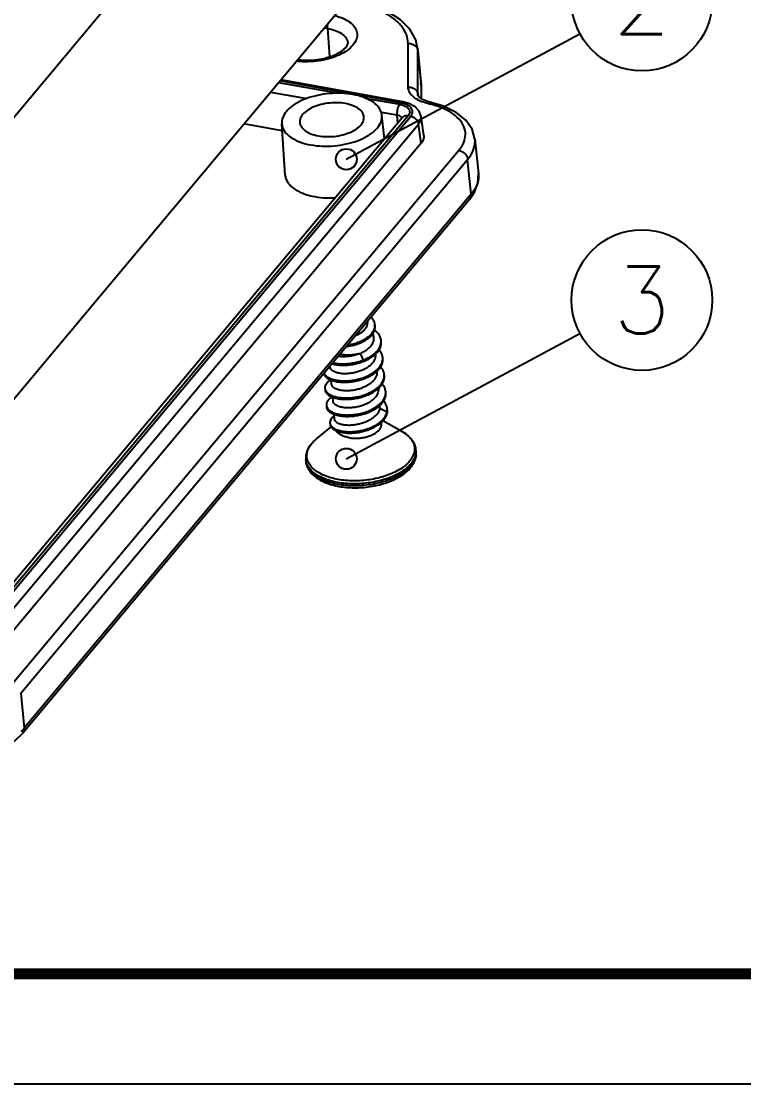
# Model space of a CAD drawing. Header units: millimetres. Extents: x 1786 to 2648, y -2492 to -1928.
# Drawn here: x 2567.5 to 2589.07, y -2491.88 to -2460.15 of the extents above; entities that cross this region are included whole.
import ezdxf
from ezdxf.enums import TextEntityAlignment as Align

# ---------------------------------------------------------------- set-up
doc = ezdxf.new("R2010")
doc.units = ezdxf.units.MM
doc.layers.add('dim', color=3, linetype='Continuous', lineweight=9)
doc.layers.add('from', color=7, linetype='Continuous')
doc.styles.add('TXT', font='txt.shx', dxfattribs={"bigfont": 'gbcbig.shx'})
doc.dimstyles.new('ISO', dxfattribs={"dimscale": 0.6, "dimtxt": 2.5, "dimasz": 2.5, "dimexe": 1.25, "dimexo": 0.625, "dimtad": 0, "dimdsep": 46, "dimtxsty": 'Standard', "dimblk": 'OPEN', "dimcen": 0, "dimclrd": 4, "dimclre": 4, "dimadec": 0, "dimazin": 0, "dimtfac": 1, "dimtofl": 0, "dimtmove": 0, "dimatfit": 3, "dimfxl": 0, "dimarcsym": 0})

# ---------------------------------------------------------------- blocks, each defined once
blk = doc.blocks.new('*u129')
at = {"color": 7, "linetype": 'Continuous'}
for p, q in [((2.59, 0.903, 0), (24.312, 26.871, 0)), ((3.929, -11.512, 0), (26.168, 15.075, 0)), ((20.6, 8.418, 0), (20.751, 8.391, 0)), ((20.751, 8.391, 0), (20.866, 6.975, 0)), ((24.773, 5.465, 0), (24.764, 7.637, 0)), ((25.239, 7.414, 0), (25.408, 5.679, 0)), ((25.246, 7.287, 0), (25.24, 7.409, 0)), ((25.246, 7.287, 0), (25.414, 5.553, 0)), ((25.254, 5.115, 0), (25.246, 7.287, 0)), ((24.513, 4.733, 0), (18.436, 5.831, 0)), ((18.324, 5.697, 0), (21.33, 5.154, 0)), ((24.412, 4.679, 0), (18.384, 5.769, 0)), ((25.416, 5.52, 0), (25.408, 5.679, 0)), ((25.414, 5.553, 0), (25.417, 4.896, 0)), ((25.416, 5.52, 0), (25.418, 4.895, 0)), ((17.924, 5.219, 0), (19.723, 4.894, 0)), ((22.624, 4.92, 0), (24.353, 4.608, 0)), ((25.254, 5.115, 0), (25.258, 5.078, 0)), ((25.256, 5.078, 0), (25.254, 5.115, 0)), ((25.256, 5.077, 0), (25.256, 5.078, 0)), ((25.914, 4.692, 0), (25.727, 4.743, 0)), ((24.492, 3.954, 0), (2.255, -22.63, 0)), ((24.769, 4.037, 0), (2.532, -22.546, 0)), ((2.661, -22.57, 0), (24.898, 4.014, 0)), ((23.431, 4.224, 0), (24.213, 4.082, 0)), ((23.594, 2.881, 0), (23.466, 4.071, 0)), ((24.213, 4.082, 0), (24.24, 3.654, 0)), ((25.544, 3.048, 0), (25.413, 3.993, 0)), ((3.051, -22.96, 0), (25.287, 3.624, 0)), ((18.508, 3.289, 0), (16.598, 3.635, 0)), ((18.654, 1.087, 0), (18.485, 3.64, 0)), ((25.414, 2.666, 0), (25.287, 3.624, 0)), ((25.414, 2.666, 0), (3.177, -23.917, 0)), ((28.097, 2.88, 0), (28.271, 1.144, 0)), ((5.07, -24.249, 0), (27.292, 2.317, 0)), ((5.51, -24.702, 0), (27.732, 1.864, 0)), ((27.906, 0.129, 0), (27.732, 1.864, 0)), ((27.906, 0.129, 0), (5.67, -26.455, 0)), ((27.838, -0.113, 0), (5.601, -26.698, 0)), ((23.125, -6.427, 0), (23.119, -6.359, 0)), ((23.434, -7.219, 0), (23.428, -7.151, 0)), ((22.381, -7.795, 0), (22.531, -8.127, 0)), ((23.144, -7.852, 0), (23.143, -7.835, 0)), ((20.889, -8.476, 0), (20.885, -8.426, 0)), ((22.531, -8.127, 0), (22.537, -8.195, 0)), ((23.513, -8.062, 0), (23.508, -7.994, 0)), ((23.218, -8.702, 0), (23.216, -8.684, 0)), ((23.587, -8.911, 0), (23.581, -8.843, 0)), ((20.963, -9.325, 0), (20.945, -9.118, 0)), ((20.629, -9.527, 0), (20.635, -9.595, 0)), ((21.037, -10.175, 0), (21.019, -9.969, 0)), ((23.291, -9.551, 0), (23.289, -9.531, 0)), ((23.661, -9.761, 0), (23.655, -9.693, 0)), ((20.703, -10.376, 0), (20.709, -10.444, 0)), ((23.36, -10.523, 0), (23.365, -10.401, 0)), ((23.36, -10.523, 0), (23.721, -10.695, 0)), ((23.365, -10.401, 0), (23.363, -10.383, 0)), ((23.734, -10.61, 0), (23.728, -10.542, 0)), ((21.114, -11.074, 0), (21.092, -10.82, 0)), ((23.721, -10.695, 0), (23.727, -10.763, 0)), ((20.217, -12.043, 0), (20.942, -11.457, 0)), ((20.879, -11.247, 0), (20.885, -11.315, 0)), ((23.443, -11.309, 0), (23.437, -11.233, 0)), ((24.456, -11.675, 0), (23.513, -11.152, 0)), ((25.17, -12.7, 0), (25.161, -12.6, 0)), ((19.69, -13.174, 0), (19.682, -13.075, 0)), ((5.51, -24.702, 0), (5.67, -26.455, 0))]:
    blk.add_line(p, q, dxfattribs=at)
at = {"color": 7, "linetype": 'Continuous', "elevation": 0}
for points in [[(25.24, 7.409), (25.149, 7.821), (24.863, 8.346), (24.398, 8.814), (23.769, 9.206), (23, 9.509), (22.248, 9.69)], [(25.339, 4.95), (25.269, 5.036), (25.256, 5.078)], [(25.727, 4.743), (25.492, 4.843), (25.339, 4.95)], [(25.414, 3.992), (25.316, 4.263), (25.113, 4.485), (24.808, 4.652), (24.513, 4.733)], [(28.097, 2.878), (27.956, 3.372), (27.643, 3.818), (27.161, 4.205), (26.526, 4.512), (25.914, 4.692)], [(27.838, -0.113), (28.079, 0.24), (28.246, 0.691), (28.271, 1.144)], [(0.726, -28.089), (1.428, -28.148), (2.267, -28.123), (3.098, -28), (3.888, -27.781), (4.604, -27.471), (5.209, -27.078), (5.601, -26.698)]]:
    blk.add_lwpolyline(points, dxfattribs=at)
at = {"color": 7, "linetype": 'Continuous'}
for centre, radius, start, end in [((24.718, -0.092, 0), 4.845, 76.0145, 77.3097), ((22.353, -6.255, 0), 0.405, 4.996, 8.6637), ((22.357, -6.255, 0), 0.401, 4.3194, 4.9907), ((20.608, -7.386, 0), 2.487, 9.4344, 13.854), ((22.631, -6.402, 0), 0.49, 357.1132, 4.9868), ((22.593, -7.051, 0), 0.474, 4.9793, 8.7913), ((22.595, -7.051, 0), 0.472, 4.371, 4.9775), ((22.862, -7.2, 0), 0.569, 358.0435, 4.8955), ((21.624, -5.969, 0), 1.977, 291.3944, 292.5224), ((21.852, -5.924, 0), 1.949, 284.6531, 285.7652), ((22.951, -8.042, 0), 0.558, 358.029, 4.9597), ((23.023, -8.892, 0), 0.56, 358.1384, 5.0106), ((23.084, -9.742, 0), 0.573, 358.1098, 4.9162), ((20.996, -10.35, 0), 0.294, 185.1965, 198.3901), ((21.002, -10.348, 0), 0.3, 198.3392, 202.0219), ((23.161, -10.591, 0), 0.57, 358.0731, 4.8881), ((23.116, -10.585, 0), 0.615, 343.8542, 349.7095), ((23.143, -10.59, 0), 0.587, 349.7478, 358.0798), ((23.148, -10.658, 0), 0.588, 349.752, 356.3483), ((23.164, -10.659, 0), 0.572, 356.3244, 4.8754), ((23.496, -13.405, 0), 1.978, 57.2205, 60.9879), ((23.775, -13.001, 0), 1.487, 50.0841, 50.9306), ((24.4, -12.665, 0), 0.764, 357.425, 4.8975), ((20.425, -13.011, 0), 0.746, 184.8937, 192.4493), ((24.404, -12.765, 0), 0.768, 352.3558, 4.8728), ((3.882, -24.953, 0), 2.335, 314.6636, 319.9629)]:
    blk.add_arc(centre, radius, start, end, dxfattribs=at)
for points, start_tangent, end_tangent in [([(24.764, 7.637, 0), (24.683, 8.077, 0), (24.442, 8.494, 0), (24.048, 8.872, 0), (23.517, 9.195, 0), (22.87, 9.451, 0), (22.229, 9.612, 0)], (-0.004274, 0.999991), (-0.981425, 0.191849)), ([(21.102, 9.025, 0), (21.384, 8.942, 0), (21.768, 8.761, 0), (22.046, 8.531, 0), (22.203, 8.266, 0), (22.231, 7.981, 0), (22.126, 7.692, 0), (21.896, 7.417, 0), (21.554, 7.171, 0), (21.119, 6.969, 0), (20.617, 6.823, 0), (20.078, 6.741, 0), (19.532, 6.728, 0), (19.214, 6.754, 0)], (0.972411, -0.233276), (-0.992469, 0.122499)), ([(20.757, 8.61, 0), (20.75, 8.534, 0), (20.751, 8.391, 0)], (-0.127633, -0.991821), (0.081596, -0.996665)), ([(20.751, 8.391, 0), (21.14, 8.286, 0), (21.452, 8.127, 0), (21.666, 7.926, 0), (21.767, 7.696, 0), (21.773, 7.65, 0)], (0.984055, -0.177864), (0.070687, -0.997499)), ([(19.276, 6.83, 0), (19.563, 6.804, 0), (20.016, 6.81, 0), (20.468, 6.871, 0), (20.887, 6.98, 0), (21.24, 7.126, 0), (21.507, 7.288, 0), (21.677, 7.445, 0), (21.758, 7.573, 0), (21.773, 7.65, 0)], (0.990984, -0.133978), (-0.076078, 0.997102)), ([(24.764, 7.637, 0), (24.937, 7.619, 0), (25.089, 7.547, 0), (25.198, 7.43, 0), (25.246, 7.287, 0)], (0.997962, 0.063816), (0.096458, -0.995337)), ([(24.773, 5.465, 0), (24.946, 5.447, 0), (25.098, 5.374, 0), (25.206, 5.258, 0), (25.254, 5.115, 0)], (0.997962, 0.063816), (0.096458, -0.995337)), ([(25.161, 4.879, 0), (24.949, 5.054, 0), (24.817, 5.252, 0), (24.773, 5.465, 0)], (-0.84269, 0.538399), (-0.004099, 0.999992)), ([(22.026, 5.096, 0), (21.454, 5.157, 0), (20.854, 5.142, 0), (20.263, 5.052, 0), (19.71, 4.89, 0), (19.235, 4.669, 0), (18.857, 4.398, 0), (18.606, 4.097, 0), (18.49, 3.779, 0), (18.486, 3.64, 0)], (-0.984055, 0.177864), (0.06712, -0.997745)), ([(23.466, 4.071, 0), (23.435, 4.217, 0), (23.262, 4.51, 0), (22.957, 4.762, 0), (22.536, 4.961, 0), (22.026, 5.096, 0)], (-0.106144, 0.994351), (-0.984055, 0.177864)), ([(25.782, 4.635, 0), (25.444, 4.737, 0), (25.161, 4.879, 0)], (-0.975558, 0.219742), (-0.84269, 0.538399)), ([(21.648, 4.644, 0), (21.214, 4.685, 0), (20.758, 4.658, 0), (20.324, 4.565, 0), (19.938, 4.412, 0), (19.641, 4.216, 0), (19.448, 3.986, 0), (19.381, 3.747, 0), (19.382, 3.713, 0)], (-0.984055, 0.177864), (0.072226, -0.997388)), ([(22.57, 3.988, 0), (22.51, 4.17, 0), (22.325, 4.375, 0), (22.029, 4.538, 0), (21.648, 4.644, 0)], (-0.113134, 0.99358), (-0.984055, 0.177864)), ([(24.353, 4.608, 0), (24.292, 4.508, 0), (24.245, 4.375, 0), (24.217, 4.225, 0), (24.213, 4.082, 0)], (-0.641591, -0.767047), (0.063261, -0.997997)), ([(24.353, 4.608, 0), (24.516, 4.566, 0), (24.667, 4.496, 0), (24.783, 4.399, 0), (24.842, 4.283, 0), (24.837, 4.159, 0), (24.769, 4.037, 0)], (0.984027, -0.178022), (-0.642217, -0.766523)), ([(24.412, 4.679, 0), (24.477, 4.729, 0), (24.513, 4.731, 0)], (0.641605, 0.767035), (0.987676, -0.156514)), ([(24.689, 4.596, 0), (24.637, 4.618, 0), (24.587, 4.636, 0), (24.54, 4.65, 0), (24.495, 4.662, 0), (24.452, 4.671, 0), (24.412, 4.679, 0)], (-0.912261, 0.40961), (-0.984054, 0.177869)), ([(24.898, 4.014, 0), (24.919, 4.042, 0), (24.94, 4.073, 0), (24.959, 4.108, 0), (24.975, 4.146, 0), (24.986, 4.188, 0), (24.99, 4.234, 0), (24.987, 4.284, 0), (24.972, 4.339, 0), (24.943, 4.396, 0), (24.901, 4.451, 0), (24.85, 4.499, 0), (24.796, 4.539, 0), (24.742, 4.57, 0), (24.689, 4.596, 0)], (0.641599, 0.76704), (-0.912261, 0.40961)), ([(25.782, 4.635, 0), (25.867, 4.69, 0), (25.914, 4.69, 0)], (0.69972, 0.714417), (0.979738, -0.200284)), ([(27.292, 2.317, 0), (27.535, 2.709, 0), (27.621, 3.111, 0), (27.543, 3.503, 0), (27.305, 3.867, 0), (26.92, 4.186, 0), (26.403, 4.447, 0), (25.889, 4.61, 0)], (0.641425, 0.767186), (-0.970331, 0.24178)), ([(19.382, 3.713, 0), (19.444, 3.513, 0), (19.629, 3.308, 0), (19.925, 3.145, 0), (20.306, 3.039, 0)], (0.072226, -0.997388), (0.984055, -0.177864)), ([(19.928, 2.588, 0), (20.5, 2.526, 0), (21.1, 2.541, 0), (21.691, 2.632, 0), (22.244, 2.793, 0), (22.719, 3.014, 0), (23.097, 3.285, 0), (23.348, 3.586, 0), (23.464, 3.905, 0), (23.466, 4.071, 0)], (0.984055, -0.177864), (-0.106144, 0.994351)), ([(20.306, 3.039, 0), (20.74, 2.998, 0), (21.196, 3.025, 0), (21.63, 3.118, 0), (22.016, 3.271, 0), (22.313, 3.468, 0), (22.506, 3.698, 0), (22.573, 3.936, 0), (22.57, 3.988, 0)], (0.984055, -0.177864), (-0.113134, 0.99358)), ([(24.213, 4.082, 0), (24.3, 4.06, 0), (24.381, 4.023, 0), (24.443, 3.971, 0), (24.47, 3.926, 0)], (0.984064, -0.177813), (0.350848, -0.936432)), ([(24.769, 4.037, 0), (24.636, 4.037, 0), (24.527, 3.988, 0), (24.492, 3.954, 0)], (-0.984055, 0.177864), (-0.642181, -0.766553)), ([(24.898, 4.014, 0), (25.035, 3.965, 0), (25.156, 3.874, 0), (25.245, 3.755, 0), (25.287, 3.624, 0)], (0.984055, -0.177866), (0.130858, -0.991401)), ([(25.287, 3.624, 0), (25.318, 3.662, 0), (25.347, 3.706, 0), (25.373, 3.755, 0), (25.395, 3.809, 0), (25.41, 3.868, 0), (25.417, 3.932, 0), (25.414, 3.992, 0)], (0.641608, 0.767033), (-0.135772, 0.99074)), ([(18.486, 3.64, 0), (18.519, 3.467, 0), (18.692, 3.174, 0), (18.997, 2.922, 0), (19.417, 2.722, 0), (19.928, 2.588, 0)], (0.06712, -0.997745), (0.984055, -0.177864)), ([(25.544, 3.048, 0), (25.527, 2.863, 0), (25.414, 2.666, 0)], (0.133424, -0.991059), (-0.641605, -0.767035)), ([(27.732, 1.864, 0), (28.006, 2.308, 0), (28.102, 2.76, 0), (28.096, 2.879, 0)], (0.64086, 0.767658), (-0.101674, 0.994818)), ([(27.292, 2.317, 0), (27.449, 2.26, 0), (27.588, 2.154, 0), (27.687, 2.015, 0), (27.732, 1.864, 0)], (0.984055, -0.177864), (0.095299, -0.995449)), ([(18.654, 1.087, 0), (18.689, 0.91, 0), (18.865, 0.611, 0), (19.176, 0.354, 0), (19.606, 0.15, 0), (20.127, 0.013, 0)], (0.067132, -0.997744), (0.984055, -0.177864)), ([(28.271, 1.144, 0), (28.276, 1.026, 0), (28.181, 0.573, 0), (27.906, 0.129, 0)], (0.101951, -0.994789), (-0.640782, -0.767723)), ([(20.127, 0.013, 0), (20.71, -0.05, 0), (21.152, -0.047, 0)], (0.984055, -0.177864), (0.99857, 0.053455)), ([(27.838, -0.113, 0), (27.887, -0.028, 0), (27.906, 0.129, 0)], (0.639008, 0.7692), (-0.095299, 0.995449)), ([(22.162, -6.903, 0), (22.221, -6.877, 0), (22.378, -6.793, 0), (22.513, -6.695, 0), (22.622, -6.588, 0), (22.7, -6.474, 0), (22.745, -6.356, 0), (22.758, -6.239, 0), (22.757, -6.225, 0)], (0.923867, 0.382713), (-0.075313, 0.99716)), ([(23.119, -6.359, 0), (23.093, -6.239, 0), (23.026, -6.106, 0), (22.925, -5.987, 0)], (-0.086989, 0.996209), (-0.72293, 0.690922)), ([(21.707, -7.445, 0), (21.765, -7.438, 0), (22.007, -7.394, 0), (22.241, -7.327, 0), (22.46, -7.239, 0), (22.657, -7.133, 0), (22.825, -7.012, 0), (22.959, -6.879, 0), (23.056, -6.738, 0), (23.112, -6.592, 0), (23.126, -6.447, 0), (23.125, -6.427, 0)], (0.993829, 0.110923), (-0.086989, 0.996209)), ([(21.77, -7.369, 0), (22.001, -7.326, 0), (22.235, -7.259, 0), (22.454, -7.171, 0), (22.651, -7.065, 0), (22.819, -6.944, 0), (22.953, -6.811, 0), (23.05, -6.67, 0), (23.106, -6.525, 0), (23.12, -6.426, 0)], (0.990503, 0.137495), (0.049455, 0.998776)), ([(23.428, -7.151, 0), (23.422, -7.102, 0), (23.369, -6.942, 0), (23.269, -6.792, 0), (23.125, -6.657, 0), (23.096, -6.635, 0)], (-0.085533, 0.996335), (-0.809113, 0.587652)), ([(22.381, -7.795, 0), (22.571, -7.704, 0), (22.737, -7.595, 0), (22.874, -7.474, 0), (22.977, -7.342, 0), (23.042, -7.204, 0), (23.066, -7.064, 0), (23.065, -7.015, 0)], (0.923715, 0.383081), (-0.076213, 0.997092)), ([(22.531, -8.127, 0), (22.768, -8.022, 0), (22.978, -7.896, 0), (23.154, -7.753, 0), (23.29, -7.598, 0), (23.382, -7.435, 0), (23.426, -7.268, 0), (23.43, -7.219, 0)], (0.933672, 0.358129), (0.033993, 0.999422)), ([(23.136, -7.843, 0), (23.16, -7.821, 0), (23.296, -7.666, 0), (23.388, -7.503, 0), (23.432, -7.336, 0), (23.434, -7.219, 0)], (0.740819, 0.671705), (-0.085533, 0.996335)), ([(22.345, -7.81, 0), (22.14, -7.878, 0), (21.929, -7.926, 0), (21.717, -7.952, 0), (21.514, -7.958, 0), (21.326, -7.943, 0), (21.294, -7.938, 0)], (-0.931077, -0.364823), (-0.987114, 0.160018)), ([(22.345, -7.81, 0), (22.138, -7.852, 0), (21.925, -7.875, 0), (21.712, -7.876, 0), (21.507, -7.857, 0), (21.382, -7.833, 0)], (-0.967465, -0.253004), (-0.97471, 0.223475)), ([(23.144, -7.852, 0), (23.145, -7.865, 0), (23.134, -8.001, 0), (23.084, -8.138, 0), (22.997, -8.269, 0), (22.876, -8.392, 0), (22.726, -8.504, 0), (22.552, -8.601, 0), (22.359, -8.681, 0), (22.154, -8.743, 0), (21.943, -8.785, 0), (21.736, -8.805, 0), (21.54, -8.806, 0)], (0.08676, -0.996229), (-0.998683, 0.051309)), ([(22.537, -8.195, 0), (22.774, -8.089, 0), (22.984, -7.964, 0), (23.136, -7.843, 0)], (0.933672, 0.358129), (0.740819, 0.671705)), ([(23.508, -7.994, 0), (23.471, -7.836, 0), (23.386, -7.682, 0), (23.329, -7.611, 0)], (-0.086517, 0.99625), (-0.673244, 0.73942)), ([(20.585, -8.781, 0), (20.611, -8.826, 0), (20.708, -8.928, 0), (20.849, -9.015, 0), (21.028, -9.084, 0), (21.241, -9.133, 0), (21.48, -9.158, 0), (21.737, -9.158, 0), (22.003, -9.132, 0), (22.271, -9.08, 0), (22.531, -9.004, 0), (22.774, -8.904, 0), (22.993, -8.784, 0), (23.18, -8.646, 0), (23.33, -8.495, 0), (23.436, -8.333, 0), (23.496, -8.167, 0), (23.509, -8.061, 0)], (0.438192, -0.898882), (0.033447, 0.99944)), ([(20.983, -8.309, 0), (21.02, -8.319, 0), (21.241, -8.361, 0), (21.486, -8.379, 0), (21.747, -8.371, 0), (22.015, -8.338, 0), (22.281, -8.279, 0), (22.537, -8.195, 0)], (0.962339, -0.271852), (0.933672, 0.358129)), ([(21.028, -8.255, 0), (21.235, -8.293, 0), (21.48, -8.311, 0), (21.741, -8.303, 0), (22.009, -8.27, 0), (22.275, -8.211, 0), (22.531, -8.127, 0)], (0.970932, -0.239354), (0.933672, 0.358129)), ([(23.209, -8.694, 0), (23.336, -8.563, 0), (23.442, -8.401, 0), (23.502, -8.235, 0), (23.514, -8.067, 0), (23.513, -8.062, 0)], (0.743825, 0.668374), (-0.086517, 0.99625)), ([(23.581, -8.843, 0), (23.56, -8.733, 0), (23.489, -8.575, 0), (23.403, -8.462, 0)], (-0.086944, 0.996213), (-0.672051, 0.740505)), ([(20.571, -8.798, 0), (20.617, -8.894, 0), (20.714, -8.996, 0), (20.855, -9.083, 0), (21.034, -9.152, 0), (21.247, -9.201, 0), (21.486, -9.226, 0), (21.743, -9.226, 0), (22.009, -9.2, 0), (22.277, -9.148, 0), (22.537, -9.072, 0), (22.78, -8.972, 0), (22.999, -8.852, 0), (23.186, -8.714, 0), (23.209, -8.694, 0)], (0.273519, -0.961867), (0.743825, 0.668374)), ([(20.643, -9.593, 0), (20.665, -9.644, 0), (20.749, -9.749, 0), (20.877, -9.841, 0), (21.045, -9.916, 0), (21.249, -9.97, 0), (21.481, -10.002, 0), (21.734, -10.01, 0), (21.998, -9.992, 0), (22.267, -9.948, 0), (22.53, -9.878, 0), (22.779, -9.785, 0), (23.005, -9.671, 0), (23.203, -9.538, 0), (23.364, -9.39, 0), (23.483, -9.231, 0), (23.557, -9.065, 0), (23.583, -8.911, 0)], (0.316374, -0.948635), (0.03247, 0.999473)), ([(21.54, -8.806, 0), (21.35, -8.785, 0), (21.183, -8.743, 0), (21.051, -8.684, 0), (20.957, -8.612, 0), (20.902, -8.529, 0), (20.89, -8.476, 0)], (-0.998683, 0.051309), (-0.089048, 0.996027)), ([(23.218, -8.702, 0), (23.219, -8.717, 0), (23.206, -8.855, 0), (23.154, -8.992, 0), (23.067, -9.122, 0), (22.947, -9.244, 0), (22.796, -9.356, 0), (22.62, -9.453, 0), (22.428, -9.533, 0), (22.225, -9.593, 0), (22.017, -9.634, 0), (21.81, -9.655, 0), (21.613, -9.655, 0)], (0.087017, -0.996207), (-0.998683, 0.051309)), ([(23.283, -9.543, 0), (23.37, -9.458, 0), (23.489, -9.299, 0), (23.563, -9.133, 0), (23.589, -8.966, 0), (23.587, -8.911, 0)], (0.743436, 0.668808), (-0.086944, 0.996213)), ([(20.917, -9.105, 0), (20.812, -9.181, 0), (20.704, -9.294, 0), (20.642, -9.412, 0), (20.629, -9.527, 0)], (-0.846612, -0.532211), (0.085572, -0.996332)), ([(21.613, -9.655, 0), (21.433, -9.636, 0), (21.275, -9.598, 0), (21.145, -9.545, 0), (21.047, -9.478, 0), (20.986, -9.401, 0), (20.963, -9.325, 0)], (-0.998683, 0.051309), (-0.088972, 0.996034)), ([(23.655, -9.693, 0), (23.646, -9.63, 0), (23.589, -9.47, 0), (23.485, -9.32, 0), (23.478, -9.313, 0)], (-0.085783, 0.996314), (-0.669685, 0.742645)), ([(20.629, -9.527, 0), (20.629, -9.53, 0), (20.643, -9.593, 0)], (0.085572, -0.996332), (0.316374, -0.948635)), ([(20.635, -9.595, 0), (20.635, -9.598, 0), (20.671, -9.712, 0), (20.754, -9.817, 0), (20.883, -9.909, 0), (21.051, -9.984, 0), (21.255, -10.038, 0), (21.487, -10.07, 0), (21.739, -10.078, 0), (22.004, -10.06, 0), (22.272, -10.015, 0), (22.535, -9.946, 0), (22.784, -9.853, 0), (23.011, -9.739, 0), (23.208, -9.606, 0), (23.283, -9.543, 0)], (0.085572, -0.996332), (0.743436, 0.668808)), ([(20.991, -9.954, 0), (20.926, -9.999, 0), (20.805, -10.11, 0), (20.729, -10.227, 0), (20.702, -10.345, 0), (20.703, -10.376, 0)], (-0.846472, -0.532433), (0.089269, -0.996008)), ([(20.723, -10.461, 0), (20.793, -10.569, 0), (20.908, -10.665, 0), (21.066, -10.745, 0), (21.26, -10.806, 0), (21.484, -10.845, 0), (21.731, -10.86, 0), (21.993, -10.849, 0), (22.262, -10.813, 0), (22.527, -10.751, 0), (22.781, -10.664, 0), (23.015, -10.556, 0), (23.222, -10.428, 0), (23.394, -10.284, 0), (23.526, -10.128, 0), (23.614, -9.964, 0), (23.654, -9.796, 0), (23.656, -9.761, 0)], (0.374968, -0.927038), (0.032946, 0.999457)), ([(23.291, -9.551, 0), (23.292, -9.613, 0), (23.264, -9.759, 0), (23.194, -9.9, 0), (23.084, -10.035, 0), (22.935, -10.161, 0), (22.756, -10.272, 0), (22.557, -10.362, 0), (22.343, -10.431, 0), (22.119, -10.479, 0), (21.896, -10.504, 0), (21.687, -10.505, 0)], (0.086911, -0.996216), (-0.998683, 0.051309)), ([(23.357, -10.392, 0), (23.4, -10.352, 0), (23.532, -10.196, 0), (23.62, -10.032, 0), (23.66, -9.864, 0), (23.661, -9.761, 0)], (0.742938, 0.66936), (-0.085783, 0.996314)), ([(20.709, -10.444, 0), (20.729, -10.529, 0), (20.799, -10.637, 0), (20.914, -10.733, 0), (21.072, -10.813, 0), (21.266, -10.874, 0), (21.49, -10.913, 0), (21.737, -10.928, 0), (21.999, -10.917, 0), (22.268, -10.881, 0), (22.533, -10.819, 0), (22.787, -10.732, 0), (23.021, -10.624, 0), (23.228, -10.496, 0), (23.357, -10.392, 0)], (0.089269, -0.996008), (0.742938, 0.66936)), ([(21.687, -10.505, 0), (21.507, -10.485, 0), (21.348, -10.448, 0), (21.216, -10.393, 0), (21.119, -10.326, 0), (21.059, -10.249, 0), (21.037, -10.175, 0)], (-0.998683, 0.051309), (-0.08954, 0.995983)), ([(23.36, -10.523, 0), (23.316, -10.662, 0), (23.234, -10.797, 0), (23.116, -10.926, 0), (22.967, -11.042, 0), (22.791, -11.145, 0), (22.596, -11.231, 0), (22.389, -11.298, 0), (22.176, -11.344, 0), (21.964, -11.369, 0), (21.762, -11.374, 0)], (-0.166992, -0.985958), (-0.999526, 0.030801)), ([(23.728, -10.542, 0), (23.727, -10.528, 0), (23.684, -10.366, 0), (23.594, -10.212, 0), (23.552, -10.162, 0)], (-0.085644, 0.996326), (-0.670111, 0.74226)), ([(21.098, -10.901, 0), (21.017, -10.963, 0), (20.929, -11.065, 0), (20.884, -11.172, 0), (20.879, -11.247, 0)], (-0.826742, -0.562581), (0.083175, -0.996535)), ([(20.885, -11.315, 0), (20.893, -11.362, 0), (20.945, -11.463, 0), (21.041, -11.555, 0), (21.179, -11.634, 0), (21.353, -11.696, 0), (21.56, -11.739, 0), (21.791, -11.759, 0), (22.04, -11.755, 0), (22.299, -11.726, 0), (22.558, -11.672, 0), (22.809, -11.594, 0), (23.044, -11.494, 0), (23.254, -11.374, 0), (23.433, -11.237, 0), (23.574, -11.086, 0), (23.673, -10.927, 0), (23.727, -10.763, 0)], (0.085339, -0.996352), (0.177857, 0.984056)), ([(20.893, -11.311, 0), (20.93, -11.382, 0), (21.021, -11.476, 0), (21.155, -11.558, 0), (21.327, -11.622, 0), (21.532, -11.667, 0), (21.764, -11.69, 0), (22.014, -11.688, 0), (22.274, -11.661, 0), (22.536, -11.608, 0), (22.79, -11.531, 0), (23.028, -11.431, 0), (23.241, -11.311, 0), (23.423, -11.173, 0), (23.566, -11.021, 0), (23.667, -10.86, 0), (23.707, -10.756, 0)], (0.337241, -0.941418), (0.27734, 0.960772)), ([(21.762, -11.374, 0), (21.584, -11.359, 0), (21.427, -11.326, 0), (21.297, -11.278, 0), (21.199, -11.217, 0), (21.138, -11.147, 0), (21.114, -11.074, 0)], (-0.999526, 0.030801), (-0.088067, 0.996115)), ([(20.879, -11.247, 0), (20.884, -11.279, 0), (20.893, -11.311, 0)], (0.083175, -0.996535), (0.337241, -0.941418)), ([(21.815, -11.985, 0), (22.027, -12.01, 0), (22.25, -12.013, 0), (22.474, -11.992, 0), (22.692, -11.949, 0), (22.895, -11.885, 0), (23.074, -11.802, 0), (23.224, -11.705, 0), (23.338, -11.596, 0), (23.412, -11.48, 0), (23.444, -11.361, 0), (23.443, -11.309, 0)], (0.984055, -0.177864), (-0.086906, 0.996217)), ([(20.217, -12.043, 0), (20.01, -12.237, 0), (19.85, -12.443, 0), (19.743, -12.655, 0), (19.688, -12.866, 0), (19.682, -13.075, 0)], (-0.777956, -0.628319), (0.086278, -0.996271)), ([(21.282, -14.067, 0), (20.931, -13.987, 0), (20.614, -13.877, 0), (20.337, -13.743, 0), (20.106, -13.585, 0), (19.927, -13.407, 0), (19.803, -13.215, 0), (19.738, -13.011, 0), (19.732, -12.801, 0), (19.786, -12.589, 0), (19.898, -12.379, 0), (20.067, -12.177, 0), (20.217, -12.043, 0)], (-0.984055, 0.177864), (0.778042, 0.628213)), ([(21.815, -11.985, 0), (21.628, -11.939, 0), (21.465, -11.874, 0), (21.332, -11.793, 0), (21.233, -11.698, 0), (21.196, -11.644, 0)], (-0.984055, 0.177864), (-0.494678, 0.869077)), ([(24.729, -11.861, 0), (24.895, -12.027, 0), (25.019, -12.22, 0), (25.084, -12.423, 0), (25.09, -12.634, 0), (25.036, -12.846, 0), (24.924, -13.055, 0), (24.755, -13.257, 0), (24.534, -13.447, 0), (24.265, -13.62, 0), (23.955, -13.773, 0), (23.611, -13.903, 0), (23.239, -14.006, 0), (22.85, -14.081, 0), (22.45, -14.124, 0), (22.05, -14.137, 0), (21.657, -14.118, 0), (21.282, -14.067, 0)], (0.766951, -0.641705), (-0.984055, 0.177864)), ([(25.161, -12.6, 0), (25.119, -12.396, 0), (25.029, -12.197, 0), (24.887, -12.007, 0), (24.694, -11.831, 0), (24.456, -11.675, 0)], (-0.086278, 0.996271), (-0.87439, 0.485224)), ([(24.567, -11.742, 0), (24.712, -11.847, 0)], (0.840081, -0.542461), (0.776374, -0.630272)), ([(21.276, -14.316, 0), (20.918, -14.234, 0), (20.594, -14.122, 0), (20.311, -13.985, 0), (20.075, -13.823, 0), (19.892, -13.642, 0), (19.765, -13.445, 0), (19.698, -13.237, 0), (19.69, -13.174, 0)], (-0.984055, 0.177864), (-0.085593, 0.99633)), ([(19.69, -13.174, 0), (19.732, -13.379, 0), (19.824, -13.578, 0), (19.967, -13.77, 0), (20.161, -13.946, 0), (20.4, -14.101, 0), (20.679, -14.232, 0), (20.989, -14.336, 0), (21.325, -14.413, 0)], (0.086278, -0.996271), (0.984055, -0.177864)), ([(21.268, -14.217, 0), (20.91, -14.134, 0), (20.586, -14.023, 0), (20.302, -13.885, 0), (20.067, -13.724, 0), (19.883, -13.543, 0), (19.757, -13.346, 0), (19.697, -13.172, 0)], (-0.984055, 0.177864), (-0.215359, 0.976535)), ([(25.163, -12.7, 0), (25.159, -12.752, 0), (25.104, -12.969, 0), (24.989, -13.183, 0), (24.816, -13.389, 0), (24.59, -13.583, 0), (24.316, -13.76, 0), (23.999, -13.916, 0), (23.647, -14.049, 0), (23.268, -14.154, 0), (22.87, -14.23, 0), (22.461, -14.275, 0), (22.052, -14.288, 0), (21.651, -14.268, 0), (21.268, -14.217, 0)], (-0.044766, -0.998998), (-0.984055, 0.177864)), ([(25.166, -12.867, 0), (25.112, -13.068, 0), (24.997, -13.282, 0), (24.825, -13.488, 0), (24.599, -13.682, 0), (24.325, -13.859, 0), (24.008, -14.016, 0), (23.656, -14.148, 0), (23.277, -14.254, 0), (22.878, -14.33, 0), (22.47, -14.375, 0), (22.061, -14.388, 0), (21.66, -14.368, 0), (21.276, -14.316, 0)], (-0.132913, -0.991128), (-0.984055, 0.177864)), ([(21.325, -14.413, 0), (21.7, -14.463, 0), (22.089, -14.482, 0), (22.485, -14.469, 0), (22.879, -14.426, 0), (23.265, -14.352, 0), (23.634, -14.249, 0), (23.979, -14.118, 0), (24.293, -13.962, 0), (24.569, -13.782, 0), (24.8, -13.582, 0), (24.978, -13.367, 0), (25.099, -13.144, 0), (25.162, -12.92, 0), (25.17, -12.7, 0)], (0.984055, -0.177864), (-0.086278, 0.996271)), ([(5.601, -26.697, 0), (5.65, -26.613, 0), (5.669, -26.455, 0)], (0.638613, 0.769528), (-0.095299, 0.995449))]:
    blk.add_spline(points, degree=3, dxfattribs=dict(at, start_tangent=start_tangent, end_tangent=end_tangent))
blk = doc.blocks.new('_Open')
at = {"color": 0, "linetype": 'ByBlock', "lineweight": -2}
for p, q in [((-1, 0.167), (0, 0)), ((-1, -0.167), (0, 0)), ((0, 0), (-1, 0))]:
    blk.add_line(p, q, dxfattribs=at)

msp = doc.modelspace()

# ---------------------------------------------------------------- linework, layer by layer
at = {"layer": 'from', "elevation": 0}
msp.add_lwpolyline([(2457.096, -2491.884), (2647.717, -2491.884), (2647.717, -2359.419), (2457.096, -2359.419)], close=True, dxfattribs=at)
at = {"layer": 'from', "const_width": 0.329, "elevation": 0}
msp.add_lwpolyline([(2460.382, -2488.598), (2460.382, -2362.704), (2644.432, -2362.704), (2644.432, -2488.598), (2460.382, -2488.598)], dxfattribs=at)
at = {"layer": 'from', "color": 4}
for centre in [(2586.027, -2459.531, 0), (2586.027, -2468.477, 0)]:
    msp.add_circle(centre, 2.1, dxfattribs=at)

# ---------------------------------------------------------------- block references
at = {"xscale": 0.6, "yscale": 0.6, "zscale": 0.6}
msp.add_blockref('*u129', (2564.187, -2465.393, 0), dxfattribs=at)

# ---------------------------------------------------------------- texts
at = {"layer": 'from', "color": 6, "style": 'TXT'}
for s, p in [('2', (2586.027, -2459.531, 0)), ('3', (2586.027, -2468.477, 0))]:
    msp.add_text(s, height=2, dxfattribs=at).set_placement(p, align=Align.MIDDLE)

# ---------------------------------------------------------------- leaders
at = {"layer": 'dim'}
for points in [[(2577.204, -2464.271, 0), (2584.177, -2460.525, 0)], [(2577.204, -2473.217, 0), (2584.177, -2469.471, 0)]]:
    msp.add_leader(points, dimstyle='ISO', override={"dimscale": 1, "dimasz": 1.25, "dimexo": 0.125, "dimadec": 2, "dimazin": 2, "dimldrblk": 'Small'}, dxfattribs=at)

doc.saveas('drawing.dxf')
